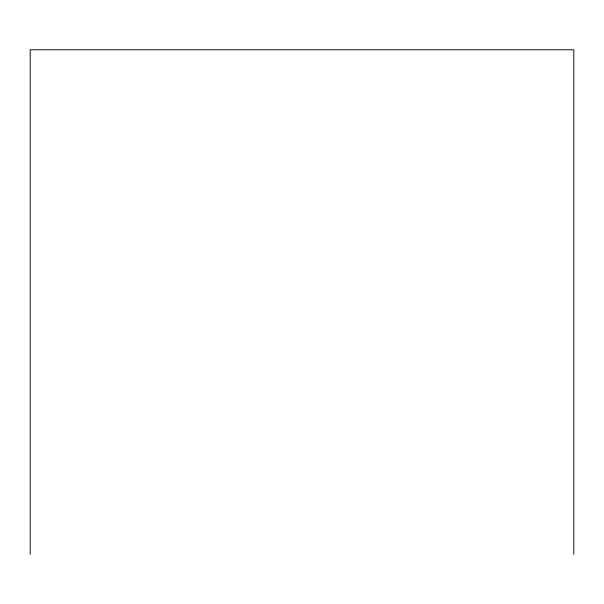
<?xml version="1.0" encoding="UTF-8"?>
<svg xmlns="http://www.w3.org/2000/svg" width="604" height="604" viewBox="0 0 604 604"><rect width="100%" height="100%" fill="white"/><g stroke="black" fill="none" stroke-linecap="round" stroke-linejoin="round"><path stroke-width="0.91" d="M573.8 554.238L573.8 49.762L30.2 49.762L30.2 554.238"/></g></svg>
